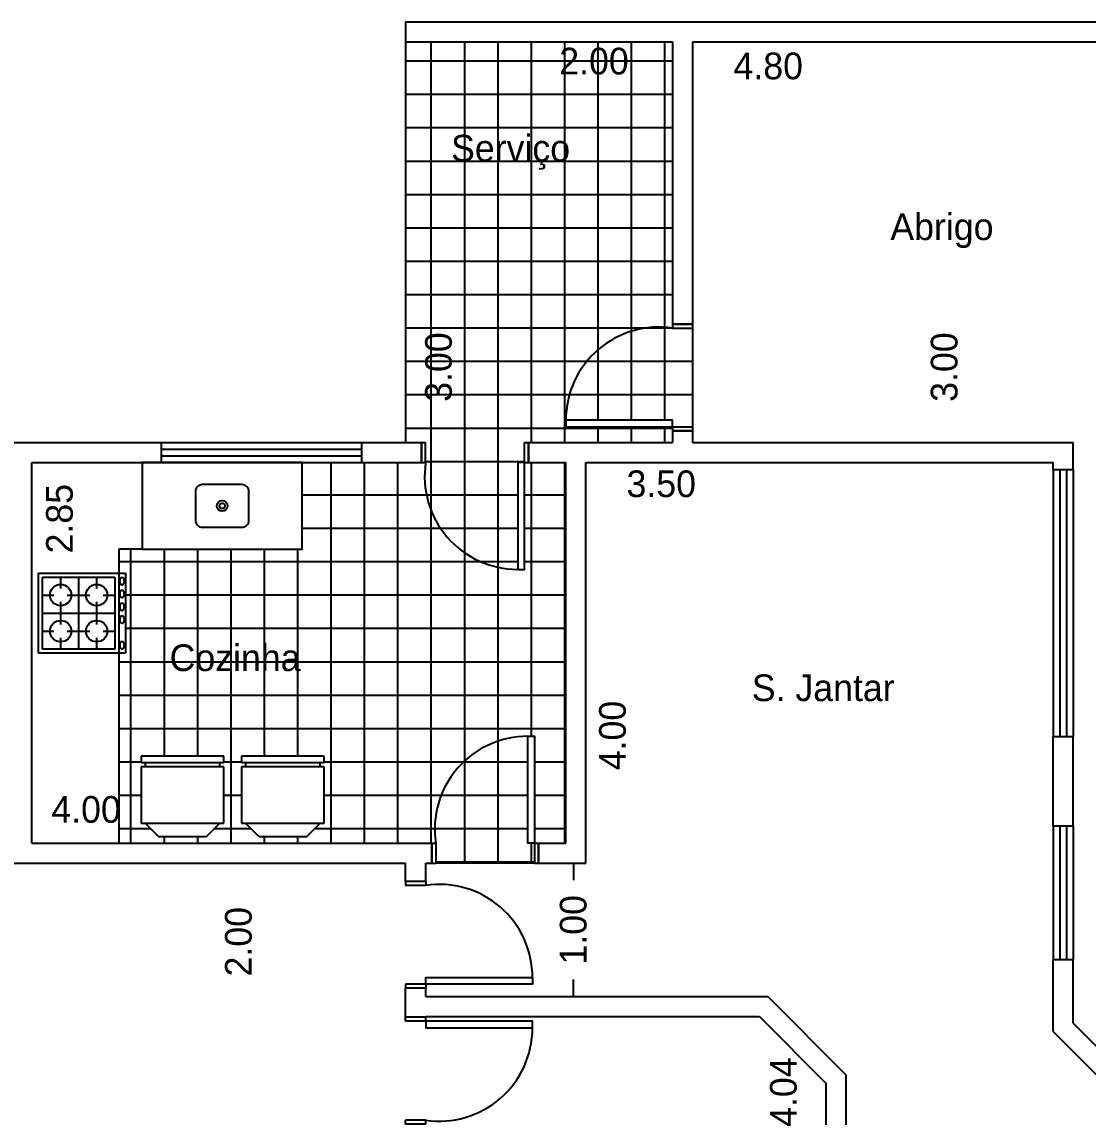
# Model space of a CAD drawing. Extents: x 0 to 19.1, y 0 to 13.2.
# Drawn here: x 4.63 to 12.61, y 5.04 to 13.24 of the extents above; entities that cross this region are included whole.
import ezdxf

# ---------------------------------------------------------------- set-up
doc = ezdxf.new("R2010")
doc.units = 0
doc.header["$MEASUREMENT"] = 0
doc.layers.get('0').update_dxf_attribs({"linetype": 'CONTINUOUS'})
doc.layers.get('DEFPOINTS').update_dxf_attribs({"linetype": 'CONTINUOUS'})
for name, color, linetype in [('BLOCO', 5, 'CONTINUOUS'), ('BLOCOS', 5, 'CONTINUOUS'), ('HACHURA', 1, 'CONTINUOUS'), ('PAREDE', 7, 'CONTINUOUS')]:
    doc.layers.add(name, color=color, linetype=linetype)
doc.styles.add('PADRÃO', font='', dxfattribs={"height": 0.2})
doc.styles.get('PADRÃO').set_extended_font_data('AvantGarde Bk BT')
doc.dimstyles.new('PADRÃOS', dxfattribs={"dimtxt": 0.15, "dimasz": 0.1, "dimexe": 1.25, "dimexo": 0.625, "dimgap": 0.1, "dimtad": 0, "dimjust": 1, "dimzin": 1, "dimdsep": 46, "dimtxsty": 'PADRÃO', "dimcen": 2.5, "dimse1": 1, "dimse2": 1, "dimsd1": 1, "dimsd2": 1, "dimclrt": 1, "dimadec": 0, "dimazin": 0, "dimtfac": 1, "dimtdec": 4, "dimtmove": 0, "dimatfit": 3, "dimfxl": 0, "dimtolj": 1, "dimtzin": 0, "dimarcsym": 0})
pattern_1 = [(0, (-139.05804, -160.05042), (0, 0.25), []), (90, (-139.05804, -160.05042), (-0.25, 2e-17), [])]

# ---------------------------------------------------------------- blocks, each defined once
blk = doc.blocks.new('P80E15')
at = {"layer": 'BLOCO', "ltscale": 0.015}
for p, q in [((0.03, 0.15), (0, 0.15)), ((0, 0.15), (0, 0)), ((0.03, 0.15), (0.03, 0)), ((0.8, 0.15), (0.77, 0.15)), ((0.77, 0.15), (0.77, 0)), ((0.8, 0.15), (0.8, 0)), ((0.03, 0), (0, 0)), ((0.8, 0), (0.77, 0))]:
    blk.add_line(p, q, dxfattribs=at)
at = {"layer": 'BLOCO'}
blk.add_lwpolyline([(0.03, 0.15), (0.08, 0.15), (0.08, 0.95), (0.03, 0.95)], close=True, dxfattribs=at)
at = {"layer": 'BLOCO', "ltscale": 0.015}
blk.add_arc((0.08, 0.2524), 0.6976, 351.55554, 90, dxfattribs=at)
blk = doc.blocks.new('P80D15')
at = {"layer": 'BLOCO', "ltscale": 0.015}
for p, q in [((0, 0.15), (0, 0)), ((0, 0.15), (0.03, 0.15)), ((0.03, 0.15), (0.03, 0)), ((0.77, 0.15), (0.77, 0)), ((0.77, 0.15), (0.8, 0.15)), ((0.8, 0.15), (0.8, 0)), ((0, 0), (0.03, 0)), ((0.77, 0), (0.8, 0))]:
    blk.add_line(p, q, dxfattribs=at)
at = {"layer": 'BLOCO'}
blk.add_lwpolyline([(0.77, 0.15), (0.72, 0.15), (0.72, 0.95), (0.77, 0.95)], close=True, dxfattribs=at)
at = {"layer": 'BLOCO', "ltscale": 0.015}
blk.add_arc((0.72, 0.2524), 0.6976, 90, 188.44446, dxfattribs=at)
blk = doc.blocks.new('COZINHA')
at = {"layer": 'HACHURA', "ltscale": 0.015, "style": 'PADRÃO'}
blk.add_text('Cozinha', height=0.2, dxfattribs=at).set_placement((-0.6582, -0.0685))
blk = doc.blocks.new('JANTAR')
at = {"layer": 'HACHURA', "ltscale": 0.015, "style": 'PADRÃO'}
blk.add_text('S. Jantar', height=0.2, dxfattribs=at).set_placement((-0.5623, -0.0274))
blk = doc.blocks.new('*D25')
at = {"layer": 'DEFPOINTS', "color": 0, "linetype": 'ByBlock', "ltscale": 0.015}
for p in [(143.758, 169.992), (143.758, 167.142), (143.9655, 167.142)]:
    blk.add_point(p, dxfattribs=at)
at = {"color": 1, "linetype": 'ByBlock', "ltscale": 0.015, "insert": (143.9655, 169.5712), "char_height": 0.2, "attachment_point": 5, "rotation": 90, "style": 'PADRÃO'}
blk.add_mtext('\\A1;2.85', dxfattribs=at)
blk = doc.blocks.new('*D26')
at = {"layer": 'DEFPOINTS', "color": 0, "linetype": 'ByBlock', "ltscale": 0.015}
for p in [(147.758, 167.3925), (143.758, 167.142), (147.758, 167.142)]:
    blk.add_point(p, dxfattribs=at)
at = {"color": 1, "linetype": 'ByBlock', "ltscale": 0.015, "insert": (144.1638, 167.3925), "char_height": 0.2, "attachment_point": 5, "style": 'PADRÃO'}
blk.add_mtext('\\A1;4.00', dxfattribs=at)
blk = doc.blocks.new('*D27')
at = {"layer": 'DEFPOINTS', "color": 0, "linetype": 'ByBlock', "ltscale": 0.015}
for p in [(147.908, 169.992), (151.408, 169.992), (151.408, 169.8314)]:
    blk.add_point(p, dxfattribs=at)
at = {"color": 1, "linetype": 'ByBlock', "ltscale": 0.015, "insert": (148.4727, 169.8314), "char_height": 0.2, "attachment_point": 5, "style": 'PADRÃO'}
blk.add_mtext('\\A1;3.50', dxfattribs=at)
blk = doc.blocks.new('*D28')
at = {"layer": 'DEFPOINTS', "color": 0, "linetype": 'ByBlock', "ltscale": 0.015}
for p in [(146.558, 173.142), (148.558, 173.142), (146.558, 172.9969)]:
    blk.add_point(p, dxfattribs=at)
at = {"color": 1, "linetype": 'ByBlock', "ltscale": 0.015, "insert": (147.969, 172.9969), "char_height": 0.2, "attachment_point": 5, "style": 'PADRÃO'}
blk.add_mtext('\\A1;2.00', dxfattribs=at)
blk = doc.blocks.new('*D29')
at = {"layer": 'DEFPOINTS', "color": 0, "linetype": 'ByBlock', "ltscale": 0.015}
for p in [(146.558, 173.142), (146.8052, 173.142), (146.558, 170.142)]:
    blk.add_point(p, dxfattribs=at)
at = {"color": 1, "linetype": 'ByBlock', "ltscale": 0.015, "insert": (146.8052, 170.7067), "char_height": 0.2, "attachment_point": 5, "rotation": 90, "style": 'PADRÃO'}
blk.add_mtext('\\A1;3.00', dxfattribs=at)
blk = doc.blocks.new('*D30')
at = {"layer": 'DEFPOINTS', "color": 0, "linetype": 'ByBlock', "ltscale": 0.015}
for p in [(148.708, 173.142), (153.508, 173.142), (153.508, 172.9609)]:
    blk.add_point(p, dxfattribs=at)
at = {"color": 1, "linetype": 'ByBlock', "ltscale": 0.015, "insert": (149.2742, 172.9609), "char_height": 0.2, "attachment_point": 5, "style": 'PADRÃO'}
blk.add_mtext('\\A1;4.80', dxfattribs=at)
blk = doc.blocks.new('*D31')
at = {"layer": 'DEFPOINTS', "color": 0, "linetype": 'ByBlock', "ltscale": 0.015}
for p in [(150.5934, 173.142), (153.508, 173.142), (151.558, 170.142)]:
    blk.add_point(p, dxfattribs=at)
at = {"color": 1, "linetype": 'ByBlock', "ltscale": 0.015, "insert": (150.5934, 170.7067), "char_height": 0.2, "attachment_point": 5, "rotation": 90, "style": 'PADRÃO'}
blk.add_mtext('\\A1;3.00', dxfattribs=at)
blk = doc.blocks.new('*D32')
at = {"color": 0, "linetype": 'ByBlock', "ltscale": 0.015}
for p, q in [((147.8143, 166.992), (147.8143, 166.8632)), ((147.8143, 165.992), (147.8143, 166.1207))]:
    blk.add_line(p, q, dxfattribs=at)
at = {"layer": 'DEFPOINTS', "color": 0, "linetype": 'ByBlock', "ltscale": 0.015}
for p in [(147.908, 166.992), (147.8143, 165.992), (149.2702, 165.992)]:
    blk.add_point(p, dxfattribs=at)
at = {"color": 1, "linetype": 'ByBlock', "ltscale": 0.015, "insert": (147.8143, 166.492), "char_height": 0.2, "attachment_point": 5, "rotation": 90, "style": 'PADRÃO'}
blk.add_mtext('\\A1;1.00', dxfattribs=at)
blk = doc.blocks.new('*D33')
at = {"layer": 'DEFPOINTS', "color": 0, "linetype": 'ByBlock', "ltscale": 0.015}
for p in [(147.908, 169.992), (148.1085, 165.992), (149.2702, 165.992)]:
    blk.add_point(p, dxfattribs=at)
at = {"color": 1, "linetype": 'ByBlock', "ltscale": 0.015, "insert": (148.1085, 167.9471), "char_height": 0.2, "attachment_point": 5, "rotation": 90, "style": 'PADRÃO'}
blk.add_mtext('\\A1;4.00', dxfattribs=at)
blk = doc.blocks.new('*D39')
at = {"layer": 'DEFPOINTS', "color": 0, "linetype": 'ByBlock', "ltscale": 0.015}
for p in [(149.208, 165.842), (149.389, 161.8004), (149.708, 161.8004)]:
    blk.add_point(p, dxfattribs=at)
at = {"color": 1, "linetype": 'ByBlock', "ltscale": 0.015, "insert": (149.389, 165.276), "char_height": 0.2, "attachment_point": 5, "rotation": 90, "style": 'PADRÃO'}
blk.add_mtext('\\A1;4.04', dxfattribs=at)
blk = doc.blocks.new('*D46')
at = {"layer": 'DEFPOINTS', "color": 0, "linetype": 'ByBlock', "ltscale": 0.015}
for p in [(143.4987, 166.992), (143.8597, 164.992), (145.3061, 164.992)]:
    blk.add_point(p, dxfattribs=at)
at = {"color": 1, "linetype": 'ByBlock', "ltscale": 0.015, "insert": (145.3061, 166.4029), "char_height": 0.2, "attachment_point": 5, "rotation": 90, "style": 'PADRÃO'}
blk.add_mtext('\\A1;2.00', dxfattribs=at)
blk = doc.blocks.new('GELAD')
at = {"layer": 'BLOCOS'}
for p, q in [((0.31, 0.65), (-0.31, 0.65)), ((-0.31, 0.65), (-0.31, 0.6)), ((0.31, 0.6), (-0.31, 0.6)), ((-0.28, 0.6), (-0.28, 0.57)), ((0.28, 0.57), (0.28, 0.6)), ((0.31, 0.6), (0.31, 0.65)), ((0.31, 0.57), (-0.31, 0.57)), ((-0.31, 0.57), (-0.31, 0.15)), ((0.31, 0.15), (0.31, 0.57)), ((-0.31, 0.15), (0.31, 0.15)), ((-0.18, 0.05), (-0.28, 0.15)), ((0.18, 0.05), (0.28, 0.15)), ((-0.18, 0.05), (0.18, 0.05))]:
    blk.add_line(p, q, dxfattribs=at)
blk = doc.blocks.new('FOGÃO4B')
at = {"layer": 'BLOCOS'}
for p, q in [((-0.3, 0.7), (0.3, 0.7)), ((-0.3, 0.05), (-0.3, 0.7)), ((0.3, 0.7), (0.3, 0.05)), ((-0.3, 0.65), (0.3, 0.65)), ((-0.27, 0.62), (0.27, 0.62)), ((-0.27, 0.08), (-0.27, 0.62)), ((-0.135, 0.535), (-0.135, 0.62)), ((0, 0.08), (0, 0.62)), ((0.135, 0.535), (0.135, 0.62)), ((0.27, 0.62), (0.27, 0.08)), ((-0.27, 0.485), (-0.185, 0.485)), ((-0.135, 0.265), (-0.135, 0.435)), ((-0.085, 0.485), (0.085, 0.485)), ((0.135, 0.265), (0.135, 0.435)), ((0.185, 0.485), (0.27, 0.485)), ((-0.27, 0.35), (0.27, 0.35)), ((-0.27, 0.215), (-0.185, 0.215)), ((-0.135, 0.08), (-0.135, 0.165)), ((-0.085, 0.215), (0.085, 0.215)), ((0.135, 0.08), (0.135, 0.165)), ((0.185, 0.215), (0.27, 0.215)), ((0.3, 0.05), (-0.3, 0.05)), ((0.27, 0.08), (-0.27, 0.08))]:
    blk.add_line(p, q, dxfattribs=at)
for centre in [(-0.135, 0.485), (0.135, 0.485), (-0.135, 0.215), (0.135, 0.215)]:
    blk.add_circle(centre, 0.08, dxfattribs=at)
for centre in [(-0.24, 0.675), (-0.144, 0.675), (-0.048, 0.675), (0.048, 0.675), (0.24, 0.675)]:
    blk.add_ellipse(centre, major_axis=(-0.03, 0), ratio=0.5, dxfattribs=at)
blk = doc.blocks.new('PIA')
at = {"layer": 'BLOCOS'}
blk.add_lwpolyline([(-0.6, 0), (0.6, 0), (0.6, 0.65), (-0.6, 0.65)], close=True, dxfattribs=at)
blk.add_lwpolyline([(-0.15, 0.165), (0.15, 0.165, 0.414214), (0.2, 0.215), (0.2, 0.435, 0.414214), (0.15, 0.485), (-0.15, 0.485, 0.414214), (-0.2, 0.435), (-0.2, 0.215, 0.414214)], format="xyb", close=True, dxfattribs=at)
for radius in [0.04, 0.02]:
    blk.add_circle((0, 0.325), radius, dxfattribs=at)

msp = doc.modelspace()

# ---------------------------------------------------------------- hatches: boundary and pattern name
at = {"layer": 'HACHURA', "ltscale": 0.015}
h = msp.add_hatch(dxfattribs=at)
h.set_pattern_fill('NET', color=256, scale=2, style=0)
h.set_pattern_definition(pattern_1)
h.paths.add_polyline_path([(9.65, 10.9485), (9.5, 10.9485, 0.45807), (8.7, 10.2585), (9.5, 10.2585), (9.5, 10.2085), (9.65, 10.2085)])
h.paths.add_polyline_path([(9.5, 10.9485), (9.5, 10.9785), (9.5, 13.0915), (7.5, 13.0915), (7.5, 10.0915), (7.6195, 10.0915), (7.6495, 10.0915), (7.6495, 9.9415, 0.45807), (8.3395, 9.1415), (8.3395, 9.9415), (8.3895, 9.9415), (8.3895, 10.0915), (8.4195, 10.0915), (9.5, 10.0915), (9.5, 10.1785), (9.5, 10.2085), (8.7, 10.2085), (8.7, 10.2585, -0.45807)])
h.paths.add_polyline_path([(8.5718, 13.1006), (9.25, 13.1006), (9.25, 12.7924), (8.5718, 12.7924)], flags=9)
h.paths.add_polyline_path([(7.593, 10.3415), (7.593, 10.9709), (7.9013, 10.9709), (7.9013, 10.3415)], flags=24)
h.paths.add_polyline_path([(7.7812, 12.0661), (8.797, 12.0661), (8.797, 12.4662), (7.7812, 12.4662)], flags=24)
h = msp.add_hatch(dxfattribs=at)
h.set_pattern_fill('NET', color=256, scale=2, style=0)
h.set_pattern_definition(pattern_1)
h.paths.add_polyline_path([(8.4152, 7.8915), (8.4652, 7.8915), (8.4652, 7.0915), (8.4952, 7.0915), (8.7, 7.0915), (8.7, 9.9415), (8.4195, 9.9415), (8.3895, 9.9415), (8.3895, 9.1415), (8.3395, 9.1415, -0.45807), (7.6495, 9.9415), (7.6195, 9.9415), (7.1682, 9.9415), (6.7257, 9.9415), (6.7257, 9.2915), (5.5257, 9.2915), (5.35, 9.2915), (5.35, 9.1134), (5.4, 9.1134), (5.4, 8.5134), (5.35, 8.5134), (5.35, 7.0915), (7.6952, 7.0915), (7.7252, 7.0915, -0.45807)])
h.paths.add_polyline_path([(6.889, 7.7415), (6.889, 7.6915), (6.859, 7.6915), (6.859, 7.6615), (6.889, 7.6615), (6.889, 7.2415), (6.859, 7.2415), (6.759, 7.1415), (6.399, 7.1415), (6.299, 7.2415), (6.269, 7.2415), (6.269, 7.6615), (6.299, 7.6615), (6.299, 7.6915), (6.269, 7.6915), (6.269, 7.7415)], flags=16)
h.paths.add_polyline_path([(6.1382, 7.7415), (6.1382, 7.6915), (6.1082, 7.6915), (6.1082, 7.6615), (6.1382, 7.6615), (6.1382, 7.2415), (6.1082, 7.2415), (6.0082, 7.1415), (5.6482, 7.1415), (5.5482, 7.2415), (5.5182, 7.2415), (5.5182, 7.6615), (5.5482, 7.6615), (5.5482, 7.6915), (5.5182, 7.6915), (5.5182, 7.7415)], flags=16)
h.paths.add_polyline_path([(7.7252, 7.0915), (7.7252, 6.9415), (8.4652, 6.9415), (8.4652, 7.0915), (8.4152, 7.0915), (8.4152, 7.8915, 0.45807)])
h.paths.add_polyline_path([(5.6877, 8.3233), (6.8058, 8.3233), (6.8058, 8.6356), (5.6877, 8.6356)], flags=24)
h.paths.add_polyline_path([(4.7896, 7.4962), (5.4219, 7.4962), (5.4219, 7.188), (4.7896, 7.188)], flags=9)
h.paths.add_polyline_path([(5.6877, 8.3233), (6.8058, 8.3233), (6.8058, 8.6356), (5.6877, 8.6356)], flags=8)
h.paths.add_polyline_path([(4.7896, 7.4962), (5.4219, 7.4962), (5.4219, 7.188), (4.7896, 7.188)], flags=24)

# ---------------------------------------------------------------- linework, layer by layer
at = {"layer": 'BLOCO', "ltscale": 0.015}
for p, q in [((5.6682, 10.0915), (5.6682, 9.9415)), ((5.6682, 10.0915), (7.1682, 10.0915)), ((7.1682, 10.0915), (7.1682, 9.9415)), ((5.6682, 10.0415), (7.1682, 10.0415)), ((5.6682, 9.9915), (7.1682, 9.9915)), ((5.6682, 9.9415), (7.1682, 9.9415)), ((12.35, 9.8887), (12.35, 7.8887)), ((12.4, 9.8887), (12.4, 7.8887)), ((12.45, 9.8887), (12.45, 7.8887)), ((12.5, 9.8887), (12.5, 7.8887)), ((12.35, 7.2177), (12.35, 6.2177)), ((12.4, 7.2177), (12.4, 6.2177)), ((12.45, 7.2177), (12.45, 6.2177)), ((12.5, 7.2177), (12.5, 6.2177))]:
    msp.add_line(p, q, dxfattribs=at)
at = {"layer": 'BLOCOS', "ltscale": 0.015}
for p, q in [((5.5257, 9.2915), (5.35, 9.2915)), ((5.35, 9.2915), (5.35, 9.1134)), ((5.35, 8.5134), (5.35, 7.0915))]:
    msp.add_line(p, q, dxfattribs=at)
at = {"layer": 'BLOCOS'}
for p, q in [((4.75, 8.5134), (4.75, 9.1134)), ((4.75, 9.1134), (5.4, 9.1134)), ((5.35, 9.1134), (5.35, 8.5134)), ((5.4, 9.1134), (5.4, 8.5134)), ((4.78, 8.5434), (4.78, 9.0834)), ((4.78, 9.0834), (5.32, 9.0834)), ((4.915, 9.0834), (4.915, 8.9984)), ((5.05, 9.0834), (5.05, 8.5434)), ((5.185, 9.0834), (5.185, 8.9984)), ((5.32, 9.0834), (5.32, 8.5434)), ((4.78, 8.9484), (4.865, 8.9484)), ((4.965, 8.9484), (5.135, 8.9484)), ((5.235, 8.9484), (5.32, 8.9484)), ((4.915, 8.8984), (4.915, 8.7284)), ((5.185, 8.8984), (5.185, 8.7284)), ((4.78, 8.8134), (5.32, 8.8134)), ((4.78, 8.6784), (4.865, 8.6784)), ((4.915, 8.6284), (4.915, 8.5434)), ((4.965, 8.6784), (5.135, 8.6784)), ((5.185, 8.6284), (5.185, 8.5434)), ((5.235, 8.6784), (5.32, 8.6784)), ((5.32, 8.5434), (4.78, 8.5434)), ((5.4, 8.5134), (4.75, 8.5134)), ((6.1382, 7.7415), (5.5182, 7.7415)), ((5.5182, 7.7415), (5.5182, 7.6915)), ((6.1382, 7.6915), (6.1382, 7.7415)), ((6.889, 7.7415), (6.269, 7.7415)), ((6.269, 7.7415), (6.269, 7.6915)), ((6.889, 7.6915), (6.889, 7.7415)), ((6.1382, 7.6915), (5.5182, 7.6915)), ((6.1382, 7.6615), (5.5182, 7.6615)), ((5.5182, 7.6615), (5.5182, 7.2415)), ((5.5482, 7.6915), (5.5482, 7.6615)), ((6.1082, 7.6615), (6.1082, 7.6915)), ((6.1382, 7.2415), (6.1382, 7.6615)), ((6.889, 7.6915), (6.269, 7.6915)), ((6.889, 7.6615), (6.269, 7.6615)), ((6.269, 7.6615), (6.269, 7.2415)), ((6.299, 7.6915), (6.299, 7.6615)), ((6.859, 7.6615), (6.859, 7.6915)), ((6.889, 7.2415), (6.889, 7.6615)), ((5.5182, 7.2415), (6.1382, 7.2415)), ((5.6482, 7.1415), (5.5482, 7.2415)), ((6.0082, 7.1415), (6.1082, 7.2415)), ((6.269, 7.2415), (6.889, 7.2415)), ((6.399, 7.1415), (6.299, 7.2415)), ((6.759, 7.1415), (6.859, 7.2415)), ((5.6482, 7.1415), (6.0082, 7.1415)), ((6.399, 7.1415), (6.759, 7.1415))]:
    msp.add_line(p, q, dxfattribs=at)
msp.add_lwpolyline([(6.7257, 9.9415), (5.5257, 9.9415), (5.5257, 9.2915), (6.7257, 9.2915)], close=True, dxfattribs=at)
msp.add_lwpolyline([(6.2757, 9.7765), (5.9757, 9.7765, 0.414214), (5.9257, 9.7265), (5.9257, 9.5065, 0.414214), (5.9757, 9.4565), (6.2757, 9.4565, 0.414214), (6.3257, 9.5065), (6.3257, 9.7265, 0.414214)], format="xyb", close=True, dxfattribs=at)
for centre, radius in [((6.1257, 9.6165), 0.04), ((6.1257, 9.6165), 0.02), ((4.915, 8.9484), 0.08), ((5.185, 8.9484), 0.08), ((4.915, 8.6784), 0.08), ((5.185, 8.6784), 0.08)]:
    msp.add_circle(centre, radius, dxfattribs=at)
for centre in [(5.375, 9.0534), (5.375, 9.0534), (5.375, 8.9574), (5.375, 8.9574), (5.375, 8.8614), (5.375, 8.8614), (5.375, 8.7654), (5.375, 8.7654), (5.375, 8.5734), (5.375, 8.5734)]:
    msp.add_ellipse(centre, major_axis=(0, 0.03), ratio=0.5, dxfattribs=at)
at = {"layer": 'HACHURA', "ltscale": 0.015}
for p, q in [((9.65, 10.9485), (9.65, 10.0915)), ((8.4652, 6.9415), (7.7252, 6.9415))]:
    msp.add_line(p, q, dxfattribs=at)
at = {"layer": 'PAREDE', "ltscale": 0.015}
for p, q in [((7.5, 13.2415), (7.5, 10.0915)), ((7.5, 13.2415), (14.45, 13.2415)), ((7.5, 13.0915), (9.5, 13.0915)), ((9.5, 13.0915), (9.5, 10.9785)), ((9.65, 13.0915), (9.65, 10.9785)), ((9.65, 13.0915), (14.45, 13.0915)), ((9.65, 10.9785), (9.5, 10.9785)), ((9.65, 10.1785), (9.5, 10.1785)), ((9.5, 10.1785), (9.5, 10.0915)), ((9.65, 10.1785), (9.65, 10.0915)), ((4.55, 10.0915), (5.6682, 10.0915)), ((7.1682, 10.0915), (7.6195, 10.0915)), ((7.6195, 10.0915), (7.6195, 9.9415)), ((8.4195, 10.0915), (8.4195, 9.9415)), ((8.4195, 10.0915), (9.5, 10.0915)), ((9.65, 10.0915), (12.5, 10.0915)), ((12.5, 9.8887), (12.5, 10.0915)), ((4.7, 9.9415), (5.6682, 9.9415)), ((4.7, 7.0915), (4.7, 9.9415)), ((7.1682, 9.9415), (7.6195, 9.9415)), ((8.4195, 9.9415), (8.7, 9.9415)), ((8.7, 7.0915), (8.7, 9.9415)), ((8.85, 6.9415), (8.85, 9.9415)), ((8.85, 9.9415), (12.35, 9.9415)), ((12.35, 9.8887), (12.35, 9.9415)), ((12.35, 9.8887), (12.35, 9.9415)), ((12.5, 9.8887), (12.5, 9.9415)), ((12.35, 9.8887), (12.5, 9.8887)), ((12.35, 7.8887), (12.5, 7.8887)), ((12.35, 7.2177), (12.35, 7.8887)), ((12.5, 7.2177), (12.5, 7.8887)), ((12.5, 7.2177), (12.35, 7.2177)), ((4.7, 7.0915), (7.6952, 7.0915)), ((7.6952, 6.9415), (7.6952, 7.0915)), ((8.4952, 6.9415), (8.4952, 7.0915)), ((8.4952, 7.0915), (8.7, 7.0915)), ((4.4707, 6.9415), (7.5, 6.9415)), ((7.5, 6.8046), (7.5, 6.9415)), ((7.65, 6.9415), (7.6952, 6.9415)), ((7.65, 6.8046), (7.65, 6.9415)), ((8.4952, 6.9415), (8.85, 6.9415)), ((7.65, 6.8046), (7.5, 6.8046)), ((12.35, 5.6794), (12.35, 6.2177)), ((12.5, 6.2177), (12.35, 6.2177)), ((12.5, 5.7415), (12.5, 6.2177)), ((7.5, 5.7865), (7.5, 6.0046)), ((7.65, 6.0046), (7.5, 6.0046)), ((7.65, 5.9415), (7.65, 6.0046)), ((7.5, 5.7865), (7.5, 5.9415)), ((7.65, 5.9415), (10.2121, 5.9415)), ((10.2121, 5.9415), (10.8, 5.3537)), ((7.65, 5.7865), (7.5, 5.7865)), ((7.65, 5.7915), (10.15, 5.7915)), ((7.65, 5.7865), (7.65, 5.7915)), ((7.65, 5.7865), (7.65, 5.7915)), ((10.15, 5.7915), (10.65, 5.2915)), ((12.35, 5.6794), (12.9379, 5.0915)), ((12.5, 5.7415), (13, 5.2415)), ((10.8, 1.2915), (10.8, 5.3537)), ((10.65, 1.75), (10.65, 5.2915))]:
    msp.add_line(p, q, dxfattribs=at)

# ---------------------------------------------------------------- block references
at = {"layer": 'BLOCO', "ltscale": 0.015}
for name, p, rotation in [('P80E15', (9.65, 10.1785), 89.99999999999795), ('P80E15', (8.4195, 10.0915), 180), ('P80D15', (7.5, 6.8046), 270.000000000002), ('P80E15', (7.5, 5.7865), 270)]:
    msp.add_blockref(name, p, dxfattribs=dict(at, rotation=rotation))
for name, p in [('COZINHA', (6.3896, 8.4481)), ('JANTAR', (10.6552, 8.1818)), ('P80D15', (7.6952, 6.9415))]:
    msp.add_blockref(name, p, dxfattribs=at)
at = {"layer": 'HACHURA', "ltscale": 0.015}
for name, p, rotation in [('PIA', (6.1257, 9.9415), 180), ('FOGÃO4B', (4.7, 8.8134), 270)]:
    msp.add_blockref(name, p, dxfattribs=dict(at, rotation=rotation))
for p in [(5.8282, 7.0915), (6.579, 7.0915)]:
    msp.add_blockref('GELAD', p, dxfattribs=at)

# ---------------------------------------------------------------- texts
at = {"color": 1, "linetype": 'ByBlock', "ltscale": 0.015, "char_height": 0.2, "attachment_point": 5, "rotation": 90, "style": 'PADRÃO'}
for s, insert in [('\\A1;2.85', (4.9074, 9.5208)), ('\\A1;2.00', (6.248, 6.3525))]:
    msp.add_mtext(s, dxfattribs=dict(at, insert=insert))
at = {"color": 1, "linetype": 'ByBlock', "ltscale": 0.015, "insert": (5.1058, 7.3421), "char_height": 0.2, "attachment_point": 5, "style": 'PADRÃO'}
msp.add_mtext('\\A1;4.00', dxfattribs=at)
at = {"layer": 'HACHURA', "ltscale": 0.015, "style": 'PADRÃO'}
for s, p in [('Serviço', (7.84, 12.1958)), ('Abrigo', (11.1308, 11.6078)), ('Cozinha', (5.7313, 8.3796))]:
    msp.add_text(s, height=0.2, dxfattribs=at).set_placement(p)

# ---------------------------------------------------------------- dimensions: what is measured, and where the dimension line sits
at = {"layer": 'HACHURA', "ltscale": 0.015}
for base, p1, p2, picture, middle in [((7.5, 12.9465), (9.5, 13.0915), (7.5, 13.0915), '*D28', (8.9109, 12.9465)), ((14.45, 12.9105), (9.65, 13.0915), (14.45, 13.0915), '*D30', (10.2161, 12.9105)), ((12.35, 9.781), (8.85, 9.9415), (12.35, 9.9415), '*D27', (9.4147, 9.781))]:
    dim = msp.add_linear_dim(base=base, p1=p1, p2=p2, dimstyle='PADRÃOS', dxfattribs=at)
    dim.commit()
    dim.dimension.update_dxf_attribs({"geometry": picture, "text_midpoint": middle, "insert": (-139.058, -160.0504)})
for base, p1, p2, picture, middle in [((7.7472, 13.0915), (7.5, 10.0915), (7.5, 13.0915), '*D29', (7.7472, 10.6562)), ((11.5354, 13.0915), (12.5, 10.0915), (14.45, 13.0915), '*D31', (11.5354, 10.6562)), ((6.248, 4.9415), (4.4407, 6.9415), (4.8017, 4.9415), '*D46', (6.248, 6.3525)), ((8.7563, 5.9415), (8.85, 6.9415), (10.2121, 5.9415), '*D32', (8.7563, 6.4415)), ((10.3309, 1.75), (10.15, 5.7915), (10.65, 1.75), '*D39', (10.3309, 5.2255))]:
    dim = msp.add_linear_dim(base=base, p1=p1, p2=p2, angle=90, dimstyle='PADRÃOS', dxfattribs=at)
    dim.commit()
    dim.dimension.update_dxf_attribs({"geometry": picture, "text_midpoint": middle, "insert": (-139.058, -160.0504)})
for base, p1, p2, picture, middle in [((4.9074, 7.0915), (4.7, 9.9415), (4.7, 7.0915), '*D25', (4.9074, 9.5208)), ((9.0505, 5.9415), (8.85, 9.9415), (10.2121, 5.9415), '*D33', (9.0505, 7.8967))]:
    dim = msp.add_linear_dim(base=base, p1=p1, p2=p2, angle=90, dimstyle='PADRÃOS', dxfattribs=at)
    dim.commit()
    dim.dimension.update_dxf_attribs({"geometry": picture, "text_midpoint": middle, "dimtype": 160, "insert": (-139.058, -160.0504)})
dim = msp.add_linear_dim(base=(8.7, 7.3421), p1=(4.7, 7.0915), p2=(8.7, 7.0915), dimstyle='PADRÃOS', dxfattribs=at)
dim.commit()
dim.dimension.update_dxf_attribs({"geometry": '*D26', "text_midpoint": (5.1058, 7.3421), "dimtype": 160, "insert": (-139.058, -160.0504)})

doc.saveas('drawing.dxf')
